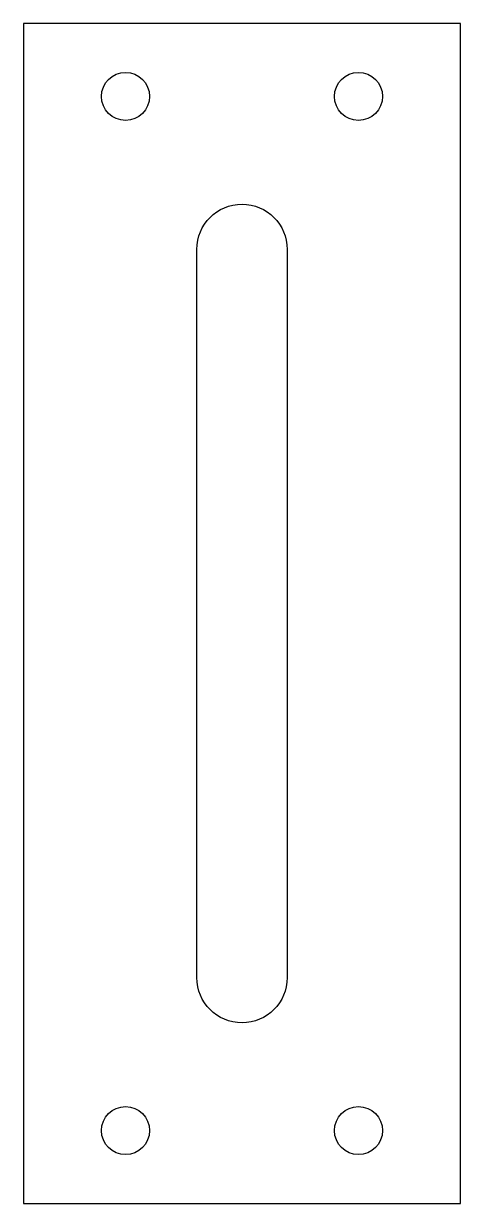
# Model space of a CAD drawing. Header units: millimetres. Extents: x -8.2 to 21.8, y -40.4 to 40.6.
import ezdxf

# ---------------------------------------------------------------- set-up
doc = ezdxf.new("R2010")
doc.units = ezdxf.units.MM
doc.layers.get('0').update_dxf_attribs({"linetype": 'CONTINUOUS'})

msp = doc.modelspace()

# ---------------------------------------------------------------- linework, layer by layer
msp.add_lwpolyline([(-8.244, -40.403), (21.756, -40.403), (21.756, 40.597), (-8.244, 40.597)], close=True)
msp.add_lwpolyline([(9.856, 25.097), (9.856, -24.903, -1), (3.656, -24.903), (3.656, 25.097, -1)], format="xyb", close=True)
for centre in [(-1.244, 35.597), (14.756, 35.597), (-1.244, -35.403), (14.756, -35.403)]:
    msp.add_circle(centre, 1.65)

doc.saveas('drawing.dxf')
